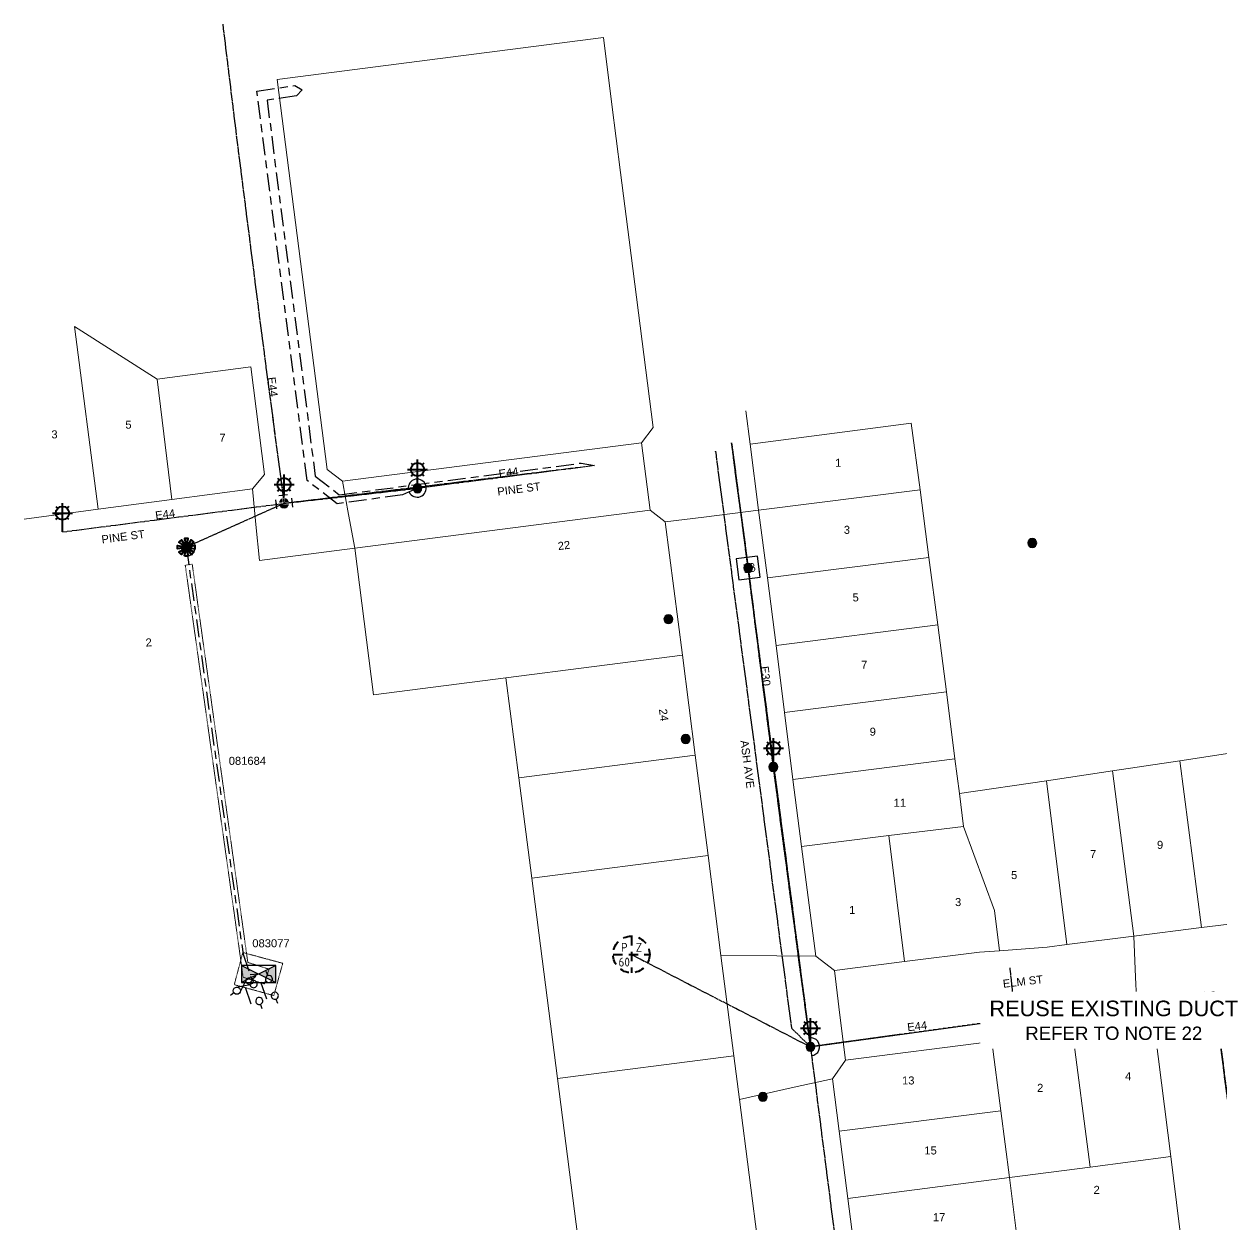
# Model space of a CAD drawing. Header units: metres. Extents: x 298156 to 298818, y 6171580 to 6172425.
# Drawn here: x 298155.5 to 298424.7, y 6172139.5 to 6172409.3 of the extents above; entities that cross this region are included whole.
import ezdxf
from ezdxf import colors
from ezdxf.entities.mleader import LeaderData, LeaderLine
from ezdxf.enums import TextEntityAlignment as Align
from ezdxf.math import Vec2, Vec3

# ---------------------------------------------------------------- set-up
doc = ezdxf.new("R2010")
doc.units = ezdxf.units.M
for name, pattern in [('Cable Exist OH', [1, 1, 0]), ('Cable Exist UG', [8.2, 4, -1.2, 1.8, -1.2]), ('Dash', [5, 3, -2]), ('HIDDEN', [0.375, 0.25, -0.125]), ('HIDDEN2', [0.1875, 0.125, -0.0625])]:
    doc.linetypes.add(name, pattern=pattern)
doc.layers.get('0').update_dxf_attribs({"color": 6})
for name, color, linetype, lineweight in [('Cadastre Buildings_SP_EXT', 9, 'Continuous', 5), ('Cadastre Land Parcels_SP_EXT', 9, 'Continuous', 5), ('Cadastre Other Property_SP_EXT', 9, 'HIDDEN', 5), ('Cadastre Roads_SP_EXT', 9, 'Continuous', 5)]:
    doc.layers.add(name, color=color, linetype=linetype, lineweight=lineweight)
for name, color, linetype in [('Equip_HV_EXT', 7, 'Continuous'), ('Equip_LV_EXT', 7, 'Continuous'), ('Equip_SL_EXT', 7, 'Continuous'), ('Equip_SP_HV_EXT', 7, 'Continuous'), ('Equip_SP_SL_EXT', 7, 'Continuous'), ('Mains_HV_EXT', 7, 'Continuous'), ('Mains_LV_EXT', 7, 'Continuous'), ('Mains_SL_EXT', 7, 'Continuous'), ('Notes_SP_MISC', 7, 'Continuous'), ('Sub_SP_EXT', 7, 'Continuous'), ('Sub_SP_TR_HV_LV_EXT', 7, 'Continuous'), ('SupportsOH_SP_TR_HV_LV_SL_EXT', 7, 'Continuous')]:
    doc.layers.add(name, color=color, linetype=linetype)
doc.layers.get('0').off()
doc.styles.add('iecARIAL', font='arial.ttf', dxfattribs={"height": 2})
doc.styles.add('IESYMBOL1', font='isocp.shx')
doc.styles.add('POLE_LABEL', font='arial.ttf')
doc.styles.add('SLCP_LABEL', font='arial.ttf', dxfattribs={"height": 3.5})
doc.styles.get("Standard").update_dxf_attribs({"font": 'arial.ttf'})
doc.styles.add('SWITCH_LABEL', font='arial.ttf', dxfattribs={"height": 2.5})

# ---------------------------------------------------------------- blocks, each defined once
blk = doc.blocks.new('SUB_POLE_EXT')
blk.add_wipeout([(0, 4.22), (0.42, 4.2), (0.83, 4.14), (1.21, 4.05), (1.62, 3.9), (1.99, 3.72), (2.35, 3.51), (2.68, 3.26), (2.99, 2.99), (3.28, 2.66), (3.52, 2.34), (3.76, 1.92), (3.9, 1.62), (4.04, 1.23), (4.18, 0.63), (4.22, 0), (4.18, -0.61), (4.06, -1.15), (3.9, -1.62), (3.58, -2.24), (3.22, -2.73), (2.97, -3.01), (2.68, -3.26), (2.36, -3.5), (2, -3.72), (1.64, -3.89), (1.25, -4.03), (0.82, -4.14), (0.42, -4.2), (0, -4.22), (-0.41, -4.2), (-0.8, -4.15), (-1.21, -4.05), (-1.62, -3.9), (-1.99, -3.73), (-2.35, -3.51), (-2.68, -3.26), (-2.96, -3.02), (-3.23, -2.72), (-3.51, -2.35), (-3.71, -2.01), (-3.91, -1.6), (-4.05, -1.21), (-4.16, -0.76), (-4.22, -0.14), (-4.21, 0.39), (-4.14, 0.83), (-4.03, 1.27), (-3.9, 1.63), (-3.71, 2.02), (-3.5, 2.37), (-3.28, 2.67), (-2.99, 2.99), (-2.68, 3.27), (-2.33, 3.52), (-1.98, 3.73), (-1.63, 3.9), (-1.2, 4.05), (-0.78, 4.15), (-0.4, 4.21)])
blk.add_line((2.16, 0.48), (2.16, 0.48, 0))
blk.add_lwpolyline([(-4.22, 0, 1), (4.22, 0, 1)], format="xyb", close=True)
blk.add_lwpolyline([(2.14, 0.52), (0, 4.22), (-3.66, -2.11), (3.66, -2.11)], close=True)
for tag, height, flags, p in [('ASSET_NUM', 3.5, 8, (2, 2)), ('STREET_CODE', 0.2, 9, (1.5, 0)), ('CONSTRUCTED_VOLTAGE', 0.2, 9, (1.5, -0.2)), ('OPERATING_VOLTAGE', 0.2, 9, (1.5, -0.6)), ('OPERATED_BY', 0.2, 9, (1.5, -0.8)), ('ORIENTATION', 0.2, 9, (1.5, -1.2)), ('OWNED_BY', 0.2, 9, (1.5, -1.4)), ('SECONDARY_VOLTAGE', 0.2, 9, (1.5, -1.6)), ('STATE', 0.2, 9, (1.5, -1.8)), ('SUBSTATION_TYPE', 0.2, 9, (1.5, -2)), ('STREETNAME', 0.2, 9, (1.5, -2.8)), ('NO_PHASES', 0.2, 9, (1.5, -0.4)), ('MAINTAINED_BY', 0.2, 9, (1.5, -1)), ('USAGE', 0.2, 9, (1.5, -2.2)), ('LEGEND', 0.2, 9, (1.5, -2.4)), ('LOCATION', 0.2, 9, (1.5, -2.6)), ('SUBURB', 0.2, 9, (1.5, -3)), ('Z', 0.2, 1, (1.5, -3.4)), ('NOTES', 0.2, 9, (1.5, -3.2))]:
    blk.add_attdef(tag, text='', height=height, dxfattribs=dict(flags=flags)).set_placement(p, align=Align.MIDDLE_LEFT)
blk = doc.blocks.new('SUB_PADMOUNT_EXT')
for points in [[(0, 0), (-3.84, 1.92), (-3.84, -1.92)], [(0, 0), (3.84, 1.92), (3.84, -1.92)]]:
    blk.add_hatch(color=256).paths.add_polyline_path(points)
for p, q in [((3.84, 1.92), (-3.84, -1.92)), ((-3.84, 1.92), (3.84, -1.92))]:
    blk.add_line(p, q)
blk.add_lwpolyline([(-3.84, -1.92), (3.84, -1.92), (3.84, 1.92), (-3.84, 1.92)], close=True)
for tag, height, flags, p in [('ASSET_NUM', 3.5, 8, (2, 2)), ('STREET_CODE', 0.2, 9, (1.5, 0)), ('CONSTRUCTED_VOLTAGE', 0.2, 9, (1.5, -0.2)), ('OPERATING_VOLTAGE', 0.2, 9, (1.5, -0.6)), ('ORIENTATION', 0.2, 9, (1.5, -0.8)), ('OWNED_BY', 0.2, 9, (1.5, -1)), ('OPERATED_BY', 0.2, 9, (1.5, -1.2)), ('SECONDARY_VOLTAGE', 0.2, 9, (1.5, -1.6)), ('STATE', 0.2, 9, (1.5, -1.8)), ('SUBSTATION_TYPE', 0.2, 9, (1.5, -2.2)), ('NO_PHASES', 0.2, 9, (1.5, -0.4)), ('MAINTAINED_BY', 0.2, 9, (1.5, -1.4)), ('PARENT', 0.2, 9, (1.5, -2)), ('USAGE', 0.2, 9, (1.5, -2.4)), ('LEGEND', 0.2, 9, (1.5, -2.6)), ('LOCATION', 0.2, 9, (1.5, -2.8)), ('STREETNAME', 0.2, 9, (1.5, -3)), ('SUBURB', 0.2, 9, (1.5, -3.2)), ('Z', 0.2, 1, (1.5, -3.6)), ('NOTES', 0.2, 9, (1.5, -3.4))]:
    blk.add_attdef(tag, text='', height=height, dxfattribs=dict(flags=flags)).set_placement(p, align=Align.MIDDLE_LEFT)
blk = doc.blocks.new('LV_OH_LINKS_DISTFUSE_EXT')
for p, q in [((0, 0), (0.96, 0)), ((3.84, 0), (4.8, 0))]:
    blk.add_line(p, q)
blk.add_lwpolyline([(3.84, -1.2), (3.84, 1.2), (0.96, -1.2), (0.96, 1.2)], close=True)
at = {"flags": 9}
for tag, p in [('ACTUAL_STATUS', (0, 0)), ('CONSTRUCTED_VOLTAGE', (0, -0.2)), ('OPERATING_VOLTAGE', (0, -0.6)), ('ORIENTATION', (0, -0.8)), ('OWNED_BY', (0, -1)), ('STATE', (0, -1.2)), ('SWITCH_TYPE', (0, -1.4)), ('NO_PHASES', (0, -0.4)), ('USAGE', (0, -1.6)), ('NOTES', (0, -1.8))]:
    blk.add_attdef(tag, text='', height=0.2, dxfattribs=at).set_placement(p, align=Align.MIDDLE_LEFT)
at = {"flags": 1}
blk.add_attdef('Z', (0, 0), '', height=0.2, dxfattribs=at)
blk = doc.blocks.new('SL_LANTERN_EXT')
at = {"lineweight": 40}
for p, q in [((-1.46, 5.68), (-1.06, 5.28)), ((0, 1.97), (0, 6.47)), ((1.46, 5.68), (1.06, 5.28)), ((-2.25, 4.22), (2.25, 4.22)), ((-1.46, 2.76), (-1.06, 3.16)), ((0, 0), (0, 2.72)), ((1.46, 2.76), (1.06, 3.16))]:
    blk.add_line(p, q, dxfattribs=at)
blk.add_circle((0, 4.22), 1.5, dxfattribs=at)
at = {"style": 'iecARIAL', "flags": 8}
blk.add_attdef('ASSET_NUM', (1.5, 1.5), '', height=2.5, dxfattribs=at)
for tag, p, height, flags in [('OPERATING_VOLTAGE', (0.98, -1.65), 0.2, 9), ('ORIENTATION', (0.98, -1.85), 0.2, 9), ('OWNED_BY', (0.98, -2.05), 0.2, 9), ('STATE', (0.98, -2.25), 0.2, 9), ('CONSTRUCTED_VOLTAGE', (0.98, -0.65), 0.2, 9), ('CONTROL_TYPE', (0.98, -0.85), 0.2, 9), ('LANTERN_PURPOSE', (0.98, -1.05), 0.2, 9), ('LANTERN_TYPE', (0.98, -1.25), 0.2, 9), ('NO_PHASES', (0.98, -1.45), 0.2, 9), ('USAGE', (0.98, -2.45), 0.2, 9), ('CEXIST', (0.98, -2.65), 0.2, 9), ('CNEW', (0.98, -2.85), 0.2, 9), ('LNUMBER', (2.18, -3.25), 2.5, 8), ('CNUMBER', (0.98, -3.05), 0.2, 9), ('CREMOVE', (0.98, -3.25), 0.2, 9), ('CREPLACE', (0.98, -3.45), 0.2, 9), ('LKINGHEIGHT', (0.98, -3.65), 0.2, 9), ('LBRACKET', (0.98, -3.85), 0.2, 9), ('LBRACKETVOCAB', (0.98, -4.05), 0.2, 9), ('LCATEGORY', (0.98, -4.25), 0.2, 9), ('LCHARGE1', (0.98, -4.45), 0.2, 9), ('LCHARGE1PERCENT', (0.98, -4.65), 0.2, 9), ('LCHARGE2', (0.98, -4.85), 0.2, 9), ('LCHARGE2PERCENT', (0.98, -5.05), 0.2, 9), ('LCHARGE3', (0.98, -5.25), 0.2, 9), ('LCHARGE3PERCENT', (0.98, -5.45), 0.2, 9), ('LEXIST', (0.98, -5.65), 0.2, 9), ('LLAMP', (0.98, -5.85), 0.2, 9), ('LLAMPVOCAB', (0.98, -6.05), 0.2, 9), ('LMAST', (0.98, -6.25), 0.2, 9), ('LMASTVOCAB', (0.98, -6.45), 0.2, 9), ('LNEW', (0.98, -6.65), 0.2, 9), ('LANTNUMBER', (0.98, -6.85), 0.2, 9), ('LOUTREACH', (0.98, -7.25), 0.2, 9), ('LOUTREACHVOCAB', (0.98, -7.45), 0.2, 9), ('LRATECODE', (0.98, -7.65), 0.2, 9), ('LREMOVE', (0.98, -7.85), 0.2, 9), ('LREPLACE', (0.98, -8.05), 0.2, 9), ('LTYPE', (0.98, -8.25), 0.2, 9), ('STREETNAME', (0.98, -9.25), 0.2, 9), ('SUBURB', (0.98, -9.45), 0.2, 1), ('LTYPEVOCAB', (0.98, -8.45), 0.2, 9), ('LEGEND', (0.98, -8.65), 0.2, 9), ('LOCATION', (0.98, -8.85), 0.2, 9), ('NOTES', (0.98, -9.05), 0.2, 9)]:
    blk.add_attdef(tag, p, '', height=height, dxfattribs=dict(flags=flags))
blk = doc.blocks.new('SL_NIGHTWATCH_EXT')
at = {"lineweight": 40}
h = blk.add_hatch(color=256, dxfattribs=at)
h.paths.add_polyline_path([(0.39, 1.96, 0.098491), (-0.39, 1.96), (-0.2, 0.98, -0.098491), (0.19, 0.98)])
h.paths.add_polyline_path([(0.55, 0.83, -0.098491), (0.83, 0.56), (1.66, 1.11, 0.098491), (1.11, 1.66)])
h.paths.add_polyline_path([(0.98, 0.2, -0.098491), (0.98, -0.19), (1.96, -0.39, 0.098491), (1.96, 0.39)])
h.paths.add_polyline_path([(0.83, -0.55, -0.098491), (0.56, -0.83), (1.11, -1.66, 0.098491), (1.66, -1.11)])
h.paths.add_polyline_path([(-0.19, -0.98), (-0.39, -1.96, 0.098491), (0.39, -1.96), (0.2, -0.98, -0.098491)])
h.paths.add_polyline_path([(-0.83, -0.56), (-1.66, -1.11, 0.098491), (-1.11, -1.66), (-0.55, -0.83, -0.098491)])
h.paths.add_polyline_path([(-0.98, 0.19), (-1.96, 0.39, 0.098491), (-1.96, -0.39), (-0.98, -0.2, -0.098491)])
h.paths.add_polyline_path([(-1.11, 1.66, 0.098491), (-1.66, 1.11), (-0.83, 0.55, -0.098491), (-0.56, 0.83)])
for p, q in [((-1.16, 1.63), (-1.16, 1.63, 0)), ((-1.1, 1.64), (-1.1, 1.64, 0)), ((1.08, 1.63), (1.08, 1.63, 0)), ((-0.86, -0.57), (-0.86, -0.57, 0)), ((0.82, -0.57), (0.82, -0.57, 0)), ((1.13, -1.65), (1.13, -1.65, 0)), ((1.96, -0.37), (1.96, -0.37, 0))]:
    blk.add_line(p, q, dxfattribs=at)
for points in [[(-0.98, 0.19, 0.098491), (-0.98, -0.2), (-1.96, -0.39, -0.098491), (-1.96, 0.39)], [(-0.56, 0.83, 0.098491), (-0.83, 0.55), (-1.66, 1.11, -0.098491), (-1.11, 1.66)], [(-0.2, 0.98, -0.098491), (0.19, 0.98), (0.39, 1.96, 0.098491), (-0.39, 1.96)], [(0.83, 0.56), (1.66, 1.11, 0.098491), (1.11, 1.66), (0.55, 0.83, -0.098491)], [(0.98, -0.19), (1.96, -0.39, 0.098491), (1.96, 0.39), (0.98, 0.2, -0.098491)], [(-0.83, -0.56, 0.098491), (-0.55, -0.83), (-1.11, -1.66, -0.098491), (-1.66, -1.11)], [(0.2, -0.98), (0.39, -1.96, -0.098491), (-0.39, -1.96), (-0.19, -0.98, 0.098491)], [(0.56, -0.83), (1.11, -1.66, 0.098491), (1.66, -1.11), (0.83, -0.55, -0.098491)]]:
    blk.add_lwpolyline(points, format="xyb", close=True, dxfattribs=at)
blk.add_circle((0, 0), 1, dxfattribs=at)
blk = doc.blocks.new('POLE_EXT')
blk.add_hatch(color=256).paths.add_polyline_path([(-1, 0, 1), (1, 0, 1)])
blk.add_lwpolyline([(-1, 0, 1), (1, 0, 1)], format="xyb", close=True)
for tag, height, flags, p in [('pNumber', 2.5, 8, (-17.84, 2.07)), ('OWNED_BY', 0.2, 9, (1.35, -0.4)), ('SPECIAL_USE', 0.2, 9, (1.35, -0.8)), ('STATE', 0.2, 9, (1.35, -1)), ('cLV', 0.2, 9, (1.35, -1.4)), ('hDepth', 0.2, 9, (1.35, -1.6)), ('hDia', 0.2, 9, (1.35, -1.8)), ('cHV', 0.2, 9, (1.35, -2)), ('PARENT', 0.2, 9, (1.35, -0.6)), ('USAGE', 0.2, 9, (1.35, -1.2)), ('LBRACKET', 0.2, 9, (1.35, -2.2)), ('LExisting', 0.2, 9, (1.35, -2.4)), ('LANTNUMBER', 0.2, 9, (1.35, -2.6)), ('LOther', 0.2, 9, (1.35, -2.8)), ('cLinedev', 0.2, 9, (1.35, -3.4)), ('pExisting', 0.2, 9, (1.35, -3.8)), ('pFooting', 0.2, 9, (1.35, -4.4)), ('pNew', 0.2, 9, (1.35, -4.6)), ('pRelocate', 0.2, 9, (1.35, -5)), ('pRemove', 0.2, 9, (1.35, -5.2)), ('pReplace', 0.2, 9, (1.35, -5.4)), ('LRemove', 0.2, 9, (1.35, -3)), ('LEGEND', 0.2, 9, (1.35, -3.2)), ('LOCATION', 0.2, 9, (1.35, -3.6)), ('PFNUMBER', 0.2, 9, (1.35, -4)), ('NEWPFNUMBER', 0.2, 9, (1.35, -4.2)), ('pStay', 0.2, 9, (1.35, -5.6)), ('pType', 0.2, 9, (1.35, -5.8)), ('cspan', 0.2, 9, (1.35, -6)), ('STREETNAME', 0.2, 9, (1.35, -6.2)), ('SUBURB', 0.2, 9, (1.35, -6.4)), ('OPERATED_BY', 0.2, 9, (1.36, -7.01)), ('NOTES', 0.2, 9, (1.35, -6.6)), ('MAINTAINED_BY', 0.2, 9, (1.36, -6.81))]:
    blk.add_attdef(tag, text='', height=height, dxfattribs=dict(flags=flags)).set_placement(p, align=Align.MIDDLE_LEFT)
at = {"style": 'POLE_LABEL'}
for tag, height, flags, p in [('ASSET_NUM', 2.5, 8, (2, 2)), ('STRUCTURE_PLANT_NUMBER', 0.2, 9, (1.35, 0.03)), ('STREET_CODE', 0.2, 9, (1.35, -0.2))]:
    blk.add_attdef(tag, text='', height=height, dxfattribs=dict(at, flags=flags)).set_placement(p, align=Align.MIDDLE_LEFT)
at = {"flags": 1}
blk.add_attdef('Z', (1.35, -7.33), '', height=0.2, dxfattribs=at)
blk = doc.blocks.new('LV_UG_DFUSE_CLOSED_EXT')
for points in [[(1, 0), (0, 0)], [(5.04, 0.73), (2.16, -0.72)], [(5.05, -0.71), (2.16, 0.72)], [(6.2, 0.01), (7.2, 0.01)]]:
    blk.add_lwpolyline(points)
for centre in [(1.8, 0), (5.4, 0.01)]:
    blk.add_circle(centre, 0.8)
at = {"flags": 9}
for tag, p in [('ACTUAL_STATUS', (0, 0)), ('CONSTRUCTED_VOLTAGE', (0, -0.2)), ('OPERATING_VOLTAGE', (0, -0.6)), ('ORIENTATION', (0, -0.8)), ('STATE', (0, -1)), ('SWITCH_TYPE', (0, -1.2)), ('NO_PHASES', (0, -0.4)), ('USAGE', (0, -1.4)), ('NOTES', (0, -1.6))]:
    blk.add_attdef(tag, text='', height=0.2, dxfattribs=at).set_placement(p, align=Align.MIDDLE_LEFT)
at = {"flags": 1}
blk.add_attdef('Z', (0, 0), '', height=0.2, dxfattribs=at)
blk = doc.blocks.new('SWG_HOLEC_SU_EXT')
blk.add_line((1.8, -2), (5.8, -2))
for points in [[(1, 0), (0, 0)], [(6.6, 0), (7.6, 0)]]:
    blk.add_lwpolyline(points)
for points in [[(1.8, -0.8, 1), (1.8, 0.8, 1)], [(5.8, -0.8, 1), (5.8, 0.8, 1)]]:
    blk.add_lwpolyline(points, format="xyb", close=True)
at = {"style": 'SWITCH_LABEL', "flags": 8}
blk.add_attdef('ASSET_NUM', text='', height=2.5, rotation=179.9544, dxfattribs=at).set_placement((-2.4, 0), align=Align.MIDDLE_LEFT)
at = {"flags": 1}
blk.add_attdef('Z', (0, 0), '', height=0.2, dxfattribs=at)
at = {"flags": 9}
for tag, p in [('ACTUAL_STATUS', (0, -0.4)), ('CONSTRUCTED_VOLTAGE', (0, -0.6)), ('OPERATING_VOLTAGE', (0, -1)), ('ORIENTATION', (0, -1.2)), ('OWNED_BY', (0, -1.4)), ('STATE', (0, -1.8)), ('SWITCH_TYPE', (0, -2)), ('STREETNAME', (0, -2.6)), ('SUBURB', (0, -2.8)), ('NO_PHASES', (0, -0.8)), ('PARENT', (0, -1.6)), ('USAGE', (0, -2.2)), ('LOCATION', (0, -2.4)), ('NOTES', (0, -3))]:
    blk.add_attdef(tag, text='', height=0.2, dxfattribs=at).set_placement(p, align=Align.MIDDLE_LEFT)
at = {"style": 'SWITCH_LABEL', "flags": 9}
blk.add_attdef('STREET_CODE', text='', height=0.2, dxfattribs=at).set_placement((0, -0.2), align=Align.MIDDLE_LEFT)
blk = doc.blocks.new('HV_LOAD_BREAK_EXT')
blk.add_lwpolyline([(-2.4, -2.4), (2.4, -2.4), (2.4, 2.4), (-2.4, 2.4)], close=True)
at = {"insert": (-1.1, 0.99), "char_height": 2, "width": 2.9628, "attachment_point": 1}
blk.add_mtext('{\\Fisocp|c0;LB}', dxfattribs=at)
for tag, height, flags, p in [('ASSET_NUM', 2.5, 8, (2, 2)), ('STREET_CODE', 0.2, 9, (1.5, 0)), ('ACTUAL_STATUS', 0.2, 9, (1.5, -0.2)), ('CONSTRUCTED_VOLTAGE', 0.2, 9, (1.5, -0.4)), ('OPERATING_VOLTAGE', 0.2, 9, (1.5, -0.8)), ('ORIENTATION', 0.2, 9, (1.5, -1)), ('OWNED_BY', 0.2, 9, (1.5, -1.2)), ('OPERATED_BY', 0.2, 9, (1.5, -1.4)), ('STATE', 0.2, 9, (1.5, -1.8)), ('SWITCH_TYPE', 0.2, 9, (1.5, -2)), ('STREETNAME', 0.2, 9, (1.5, -2.8)), ('NO_PHASES', 0.2, 9, (1.5, -0.6)), ('MAINTAINED_BY', 0.2, 9, (1.5, -1.6)), ('USAGE', 0.2, 9, (1.5, -2.2)), ('LEGEND', 0.2, 9, (1.5, -2.4)), ('LOCATION', 0.2, 9, (1.5, -2.6)), ('SUBURB', 0.2, 9, (1.5, -3)), ('Z', 0.2, 1, (1.5, -3.6)), ('NOTES', 0.2, 9, (1.5, -3.2)), ('LABEL_ALIGNMENT', 0.2, 9, (1.5, -3.4))]:
    blk.add_attdef(tag, text='', height=height, dxfattribs=dict(flags=flags)).set_placement(p, align=Align.MIDDLE_LEFT)
blk = doc.blocks.new('End Shackle_EXT')
blk.add_wipeout([(0, 0.25), (1.81, 0.25), (1.82, -0.25), (0, -0.25)])
blk.add_line((1.81, -1), (1.81, 1))
at = {"flags": 1}
blk.add_attdef('Z', (0, 0), '', height=0.2, dxfattribs=at)
at = {"flags": 9}
for tag, p in [('CONNECTOR_TYPE', (0, 0)), ('CONSTRUCTED_VOLTAGE', (0, -0.2)), ('OPERATING_VOLTAGE', (0, -0.6)), ('ORIENTATION', (0, -0.8)), ('OWNED_BY', (0, -1)), ('STATE', (0, -1.2)), ('NO_PHASES', (0, -0.4)), ('USAGE', (0, -1.4)), ('NOTES', (0, -1.6))]:
    blk.add_attdef(tag, text='', height=0.2, dxfattribs=at).set_placement(p, align=Align.MIDDLE_LEFT)
blk = doc.blocks.new('SLCP_ZELL_EXT')
blk.add_wipeout([(-0.24, 7.5), (-0.71, 7.47), (-1.17, 7.41), (-1.64, 7.32), (-2.09, 7.21), (-2.54, 7.06), (-2.98, 6.89), (-3.41, 6.69), (-3.82, 6.46), (-4.22, 6.21), (-4.6, 5.93), (-4.96, 5.63), (-5.31, 5.31), (-5.63, 4.96), (-5.93, 4.6), (-6.21, 4.22), (-6.46, 3.82), (-6.69, 3.41), (-6.89, 2.98), (-7.06, 2.54), (-7.21, 2.09), (-7.32, 1.64), (-7.41, 1.17), (-7.47, 0.71), (-7.5, 0.24), (-7.5, -0.24), (-7.47, -0.71), (-7.41, -1.17), (-7.32, -1.64), (-7.21, -2.09), (-7.06, -2.54), (-6.89, -2.98), (-6.69, -3.41), (-6.46, -3.82), (-6.21, -4.22), (-5.93, -4.6), (-5.63, -4.96), (-5.31, -5.31), (-4.96, -5.63), (-4.6, -5.93), (-4.22, -6.21), (-3.82, -6.46), (-3.41, -6.69), (-2.98, -6.89), (-2.54, -7.06), (-2.09, -7.21), (-1.64, -7.32), (-1.17, -7.41), (-0.71, -7.47), (-0.24, -7.5), (0.24, -7.5), (0.71, -7.47), (1.17, -7.41), (1.64, -7.32), (2.09, -7.21), (2.54, -7.06), (2.98, -6.89), (3.41, -6.69), (3.82, -6.46), (4.22, -6.21), (4.6, -5.93), (4.96, -5.63), (5.31, -5.31), (5.63, -4.96), (5.93, -4.6), (6.21, -4.22), (6.46, -3.82), (6.69, -3.41), (6.89, -2.98), (7.06, -2.54), (7.21, -2.09), (7.32, -1.64), (7.41, -1.17), (7.47, -0.71), (7.5, -0.24), (7.5, 0.24), (7.47, 0.71), (7.41, 1.17), (7.32, 1.64), (7.21, 2.09), (7.06, 2.54), (6.89, 2.98), (6.69, 3.41), (6.46, 3.82), (6.21, 4.22), (5.93, 4.6), (5.63, 4.96), (5.31, 5.31), (4.96, 5.63), (4.6, 5.93), (4.22, 6.21), (3.82, 6.46), (3.41, 6.69), (2.98, 6.89), (2.54, 7.06), (2.09, 7.21), (1.64, 7.32), (1.17, 7.41), (0.71, 7.47), (0.24, 7.5)])
at = {"linetype": 'Dash', "lineweight": 40, "ltscale": 0.7}
for p, q in [((0, 4.11), (0, -4.11)), ((-4.11, 0), (4.11, 0))]:
    blk.add_line(p, q, dxfattribs=at)
blk.add_circle((0, 0), 4.11, dxfattribs=at)
at = {"lineweight": 40, "style": 'IESYMBOL1'}
for s, p in [('P', (-1.6, 0)), ('Z', (1.7, 0)), ('60', (-1.61, -3.31))]:
    blk.add_text(s, height=2, dxfattribs=at).set_placement(p, align=Align.BOTTOM_CENTER)
at = {"style": 'SLCP_LABEL'}
for tag, height, flags, p in [('ASSET_NUM', 2.5, 8, (2, 2)), ('STREET_CODE', 0.2, 9, (0, -0.2))]:
    blk.add_attdef(tag, text='', height=height, dxfattribs=dict(at, flags=flags)).set_placement(p, align=Align.MIDDLE_LEFT)
at = {"flags": 1}
blk.add_attdef('Z', (0, 0), '', height=0.2, dxfattribs=at)
at = {"flags": 9}
for tag, p in [('CONSTRUCTED_VOLTAGE', (0, -0.4)), ('CONTROL_TYPE', (0, -0.6)), ('OPERATING_VOLTAGE', (0, -1)), ('ORIENTATION', (0, -1.2)), ('OWNED_BY', (0, -1.4)), ('STATE', (0, -2)), ('NO_PHASES', (0, -0.8)), ('USAGE', (0, -1.6)), ('LOCATION', (0, -1.8)), ('NOTES', (0, -2.2))]:
    blk.add_attdef(tag, text='', height=0.2, dxfattribs=at).set_placement(p, align=Align.MIDDLE_LEFT)

msp = doc.modelspace()

# ---------------------------------------------------------------- linework, layer by layer
at = {"layer": 'Cadastre Buildings_SP_EXT', "linetype": 'Continuous'}
for p, q in [((298306.48, 6172244.91), (298266.82, 6172239.81)), ((298309.37, 6172222.39), (298306.48, 6172244.91)), ((298266.82, 6172239.81), (298269.72, 6172217.29)), ((298269.72, 6172217.29), (298309.37, 6172222.39)), ((298309.37, 6172222.39), (298269.72, 6172217.29)), ((298309.37, 6172222.39), (298309.37, 6172222.39)), ((298312.26, 6172199.88), (298309.37, 6172222.39)), ((298269.72, 6172217.29), (298275.5, 6172172.26)), ((298315.15, 6172177.36), (298312.26, 6172199.88)), ((298312.26, 6172199.88), (298312.26, 6172199.88)), ((298275.5, 6172172.26), (298315.15, 6172177.36)), ((298315.15, 6172177.36), (298275.5, 6172172.26)), ((298316.41, 6172167.54), (298315.15, 6172177.36)), ((298275.5, 6172172.26), (298281.29, 6172127.23)), ((298320.93, 6172132.33), (298316.41, 6172167.54)), ((298316.41, 6172167.54), (298316.41, 6172167.54))]:
    msp.add_line(p, q, dxfattribs=at)
at = {"layer": 'Cadastre Land Parcels_SP_EXT', "linetype": 'Continuous'}
for p, q in [((298285.84, 6172406.32), (298249.13, 6172401.6)), ((298287.76, 6172391.21), (298285.84, 6172406.32)), ((298249.13, 6172401.6), (298212.44, 6172396.89)), ((298212.44, 6172396.89), (298223.71, 6172309.18)), ((298289.71, 6172375.98), (298287.76, 6172391.21)), ((298291.64, 6172360.82), (298289.71, 6172375.98)), ((298297.03, 6172318.59), (298291.64, 6172360.82)), ((298172.19, 6172300.23), (298166.91, 6172341.31)), ((298166.91, 6172341.31), (298166.91, 6172341.31)), ((298185.45, 6172329.45), (298166.91, 6172341.31)), ((298166.91, 6172341.31), (298172.19, 6172300.23)), ((298206.56, 6172332.23), (298185.45, 6172329.45)), ((298209.65, 6172308.08), (298206.56, 6172332.23)), ((298185.45, 6172329.45), (298188.76, 6172302.45)), ((298188.76, 6172302.45), (298185.45, 6172329.45)), ((298317.88, 6172322.38), (298318.84, 6172314.9)), ((298294.4, 6172315.18), (298297.03, 6172318.59)), ((298355.07, 6172319.62), (298318.84, 6172314.9)), ((298318.84, 6172314.9), (298355.07, 6172319.62)), ((298357.07, 6172304.57), (298355.07, 6172319.62)), ((298355.07, 6172319.62), (298357.07, 6172304.57)), ((298227.13, 6172306.54), (298294.4, 6172315.18)), ((298294.4, 6172315.18), (298294.4, 6172315.18)), ((298318.84, 6172314.9), (298320.73, 6172300.04)), ((298206.91, 6172304.83), (298209.65, 6172308.08)), ((298223.71, 6172309.18), (298227.13, 6172306.54)), ((298188.76, 6172302.45), (298206.91, 6172304.83)), ((298172.19, 6172300.23), (298188.76, 6172302.45)), ((298188.76, 6172302.45), (298188.76, 6172302.45)), ((298357.07, 6172304.57), (298320.73, 6172300.04)), ((298320.73, 6172300.04), (298357.07, 6172304.57)), ((298359.05, 6172289.38), (298357.07, 6172304.57)), ((298357.07, 6172304.57), (298357.07, 6172304.57)), ((298357.07, 6172304.57), (298359.05, 6172289.38)), ((298155.54, 6172298.03), (298172.19, 6172300.23)), ((298172.19, 6172300.23), (298172.19, 6172300.23)), ((298296.34, 6172300.02), (298229.93, 6172291.49)), ((298299.75, 6172297.38), (298296.34, 6172300.02)), ((298320.73, 6172300.04), (298322.71, 6172284.85)), ((298320.73, 6172300.04), (298320.73, 6172300.04)), ((298155.54, 6172298.03), (298155.54, 6172298.03)), ((298303.59, 6172267.42), (298299.75, 6172297.38)), ((298299.75, 6172297.38), (298299.75, 6172297.38)), ((298229.93, 6172291.49), (298208.5, 6172288.74)), ((298229.93, 6172291.49), (298234.17, 6172258.51)), ((298234.17, 6172258.51), (298229.93, 6172291.49)), ((298229.93, 6172291.49), (298229.93, 6172291.49)), ((298322.71, 6172284.85), (298359.05, 6172289.38)), ((298359.05, 6172289.38), (298322.71, 6172284.85)), ((298361.05, 6172274.22), (298359.05, 6172289.38)), ((298359.05, 6172289.38), (298361.05, 6172274.22)), ((298322.71, 6172284.85), (298324.65, 6172269.6)), ((298361.05, 6172274.22), (298324.65, 6172269.6)), ((298324.65, 6172269.6), (298361.05, 6172274.22)), ((298362.98, 6172259.17), (298361.05, 6172274.22)), ((298361.05, 6172274.22), (298361.05, 6172274.22)), ((298361.05, 6172274.22), (298362.98, 6172259.17)), ((298263.93, 6172262.32), (298303.59, 6172267.42)), ((298263.93, 6172262.32), (298303.59, 6172267.42)), ((298303.59, 6172267.42), (298306.48, 6172244.91)), ((298324.65, 6172269.6), (298326.54, 6172254.54)), ((298234.17, 6172258.51), (298263.93, 6172262.32)), ((298263.93, 6172262.32), (298234.17, 6172258.51)), ((298266.82, 6172239.81), (298263.93, 6172262.32)), ((298266.82, 6172239.81), (298263.93, 6172262.32)), ((298362.98, 6172259.17), (298326.54, 6172254.54)), ((298326.54, 6172254.54), (298362.98, 6172259.17)), ((298364.88, 6172244.09), (298362.98, 6172259.17)), ((298362.98, 6172259.17), (298362.98, 6172259.17)), ((298362.98, 6172259.17), (298364.88, 6172244.09)), ((298326.54, 6172254.54), (298328.45, 6172239.47)), ((298430.57, 6172245.99), (298415.47, 6172243.68)), ((298415.47, 6172243.68), (298430.57, 6172245.99)), ((298306.48, 6172244.91), (298266.82, 6172239.81)), ((298364.88, 6172244.09), (298328.45, 6172239.47)), ((298328.45, 6172239.47), (298364.88, 6172244.09)), ((298365.92, 6172236.31), (298364.88, 6172244.09)), ((298364.88, 6172244.09), (298364.88, 6172244.09)), ((298364.88, 6172244.09), (298365.92, 6172236.31)), ((298415.47, 6172243.68), (298400.34, 6172241.41)), ((298400.34, 6172241.41), (298415.47, 6172243.68)), ((298415.47, 6172243.68), (298420.31, 6172206.17)), ((298420.31, 6172206.17), (298415.47, 6172243.68)), ((298400.34, 6172241.41), (298385.47, 6172239.19)), ((298385.47, 6172239.19), (298400.34, 6172241.41)), ((298400.34, 6172241.41), (298405.14, 6172204.26)), ((298405.14, 6172204.26), (298400.34, 6172241.41)), ((298266.82, 6172239.81), (298266.82, 6172239.81)), ((298269.72, 6172217.29), (298266.82, 6172239.81)), ((298328.45, 6172239.47), (298330.42, 6172224.39)), ((298385.47, 6172239.19), (298365.92, 6172236.31)), ((298365.92, 6172236.31), (298385.47, 6172239.19)), ((298390.09, 6172202.36), (298385.47, 6172239.19)), ((298385.47, 6172239.19), (298385.47, 6172239.19)), ((298385.47, 6172239.19), (298390.09, 6172202.36)), ((298366.85, 6172228.92), (298365.92, 6172236.31)), ((298365.92, 6172236.31), (298366.85, 6172228.92)), ((298330.42, 6172224.39), (298350.06, 6172226.88)), ((298350.06, 6172226.88), (298330.42, 6172224.39)), ((298366.85, 6172228.92), (298350.06, 6172226.88)), ((298350.06, 6172226.88), (298366.85, 6172228.92)), ((298350.06, 6172226.88), (298353.54, 6172198.54)), ((298350.06, 6172226.88), (298350.06, 6172226.88)), ((298353.54, 6172198.54), (298350.06, 6172226.88)), ((298350.06, 6172226.88), (298350.06, 6172226.88)), ((298373.75, 6172210.05), (298366.85, 6172228.92)), ((298366.85, 6172228.92), (298373.75, 6172210.05)), ((298330.42, 6172224.39), (298333.62, 6172199.75)), ((298275.5, 6172172.26), (298269.72, 6172217.29)), ((298374.88, 6172200.97), (298373.75, 6172210.05)), ((298373.75, 6172210.05), (298374.88, 6172200.97)), ((298405.14, 6172204.26), (298420.31, 6172206.17)), ((298420.31, 6172206.17), (298428.47, 6172207.2)), ((298420.31, 6172206.17), (298420.31, 6172206.17)), ((298385.6, 6172201.78), (298390.09, 6172202.36)), ((298390.09, 6172202.36), (298405.14, 6172204.26)), ((298390.09, 6172202.36), (298390.09, 6172202.36)), ((298333.62, 6172199.75), (298337.78, 6172196.53)), ((298353.54, 6172198.54), (298370.41, 6172200.68)), ((298370.41, 6172200.68), (298374.88, 6172200.97)), ((298374.88, 6172200.97), (298385.6, 6172201.78)), ((298337.78, 6172196.53), (298353.54, 6172198.54)), ((298353.54, 6172198.54), (298353.54, 6172198.54)), ((298391.16, 6172183.95), (298388.15, 6172183.58)), ((298405.92, 6172185.74), (298391.16, 6172183.95)), ((298391.16, 6172183.95), (298395.3, 6172152.33)), ((298395.3, 6172152.33), (298391.16, 6172183.95)), ((298409.88, 6172182.52), (298405.92, 6172185.74)), ((298413.44, 6172154.68), (298409.88, 6172182.52)), ((298409.88, 6172182.52), (298409.88, 6172182.52)), ((298340.28, 6172176.33), (298337.36, 6172172.17)), ((298281.29, 6172127.23), (298275.5, 6172172.26)), ((298337.36, 6172172.17), (298338.88, 6172160.42)), ((298375.2, 6172165), (298338.88, 6172160.42)), ((298338.88, 6172160.42), (298375.2, 6172165)), ((298377.13, 6172149.97), (298375.2, 6172165)), ((298375.2, 6172165), (298377.13, 6172149.97)), ((298375.2, 6172165), (298375.2, 6172165)), ((298338.88, 6172160.42), (298340.81, 6172145.24)), ((298395.3, 6172152.33), (298413.44, 6172154.68)), ((298413.44, 6172154.68), (298395.3, 6172152.33)), ((298415.35, 6172139.52), (298413.44, 6172154.68)), ((298377.13, 6172149.97), (298395.3, 6172152.33)), ((298395.3, 6172152.33), (298377.13, 6172149.97)), ((298340.81, 6172145.24), (298377.13, 6172149.97)), ((298377.13, 6172149.97), (298340.81, 6172145.24)), ((298377.13, 6172149.97), (298377.13, 6172149.97)), ((298377.13, 6172149.97), (298377.13, 6172149.97)), ((298379.06, 6172134.99), (298377.13, 6172149.97)), ((298377.13, 6172149.97), (298379.06, 6172134.99)), ((298340.81, 6172145.24), (298342.7, 6172130.45))]:
    msp.add_line(p, q, dxfattribs=at)
at = {"layer": 'Cadastre Other Property_SP_EXT', "linetype": 'HIDDEN2'}
for p, q in [((298193.37, 6172287.87), (298191.8, 6172287.67)), ((298191.8, 6172287.67), (298204.83, 6172194.99)), ((298191.8, 6172287.67), (298191.8, 6172287.67)), ((298205.87, 6172198.33), (298193.37, 6172287.87)), ((298204.75, 6172200.57), (298202.82, 6172193.34)), ((298213.72, 6172198.14), (298204.75, 6172200.57)), ((298204.75, 6172200.57), (298204.75, 6172200.57)), ((298210.64, 6172196.83), (298205.87, 6172198.33)), ((298209.6, 6172193.49), (298210.64, 6172196.83)), ((298211.72, 6172190.89), (298213.72, 6172198.14)), ((298204.83, 6172194.99), (298209.6, 6172193.49)), ((298202.82, 6172193.34), (298211.72, 6172190.89))]:
    msp.add_line(p, q, dxfattribs=at)
at = {"layer": 'Cadastre Roads_SP_EXT', "linetype": 'Continuous'}
for p, q in [((298294.4, 6172315.18), (298227.13, 6172306.54)), ((298295.37, 6172307.63), (298294.4, 6172315.18)), ((298296.34, 6172300.02), (298295.37, 6172307.63)), ((298206.91, 6172304.82), (298188.76, 6172302.45)), ((298207.7, 6172296.83), (298206.91, 6172304.82)), ((298227.13, 6172306.54), (298228.52, 6172299.08)), ((298188.76, 6172302.45), (298172.19, 6172300.23)), ((298172.19, 6172300.23), (298155.54, 6172298.02)), ((298229.93, 6172291.49), (298296.34, 6172300.02)), ((298296.34, 6172300.02), (298296.34, 6172300.02)), ((298320.73, 6172300.04), (298308.39, 6172298.47)), ((298322.71, 6172284.85), (298320.73, 6172300.04)), ((298208.5, 6172288.74), (298207.7, 6172296.83)), ((298228.52, 6172299.08), (298229.93, 6172291.49)), ((298308.39, 6172298.47), (298299.75, 6172297.38)), ((298299.75, 6172297.38), (298303.59, 6172267.42)), ((298208.5, 6172288.74), (298208.5, 6172288.74)), ((298324.65, 6172269.6), (298322.71, 6172284.85)), ((298322.71, 6172284.85), (298322.71, 6172284.85)), ((298303.59, 6172267.42), (298306.48, 6172244.91)), ((298326.54, 6172254.54), (298324.65, 6172269.6)), ((298328.45, 6172239.47), (298326.54, 6172254.54)), ((298306.48, 6172244.91), (298309.37, 6172222.39)), ((298330.42, 6172224.39), (298328.45, 6172239.47)), ((298333.62, 6172199.75), (298330.42, 6172224.39)), ((298309.37, 6172222.39), (298312.26, 6172199.88)), ((298390.09, 6172202.36), (298385.6, 6172201.78)), ((298405.14, 6172204.26), (298390.09, 6172202.36)), ((298405.53, 6172195), (298405.14, 6172204.26)), ((298312.26, 6172199.88), (298324.8, 6172199.8)), ((298324.8, 6172199.8), (298333.62, 6172199.75)), ((298370.41, 6172200.68), (298353.54, 6172198.54)), ((298374.88, 6172200.97), (298370.41, 6172200.68)), ((298385.6, 6172201.78), (298374.88, 6172200.97)), ((298353.54, 6172198.54), (298337.78, 6172196.53)), ((298337.78, 6172196.53), (298339.03, 6172186.46)), ((298405.92, 6172185.74), (298405.53, 6172195)), ((298339.03, 6172186.46), (298340.28, 6172176.33)), ((298388.15, 6172183.58), (298391.16, 6172183.95)), ((298391.16, 6172183.95), (298405.92, 6172185.74)), ((298405.92, 6172185.74), (298405.92, 6172185.74)), ((298420.52, 6172183.99), (298409.88, 6172182.52)), ((298427.98, 6172185.03), (298420.52, 6172183.99)), ((298409.88, 6172182.52), (298413.44, 6172154.68)), ((298328.71, 6172170.26), (298316.41, 6172167.54)), ((298337.36, 6172172.17), (298328.71, 6172170.26)), ((298338.88, 6172160.42), (298337.36, 6172172.17)), ((298316.41, 6172167.54), (298320.93, 6172132.33)), ((298340.8, 6172145.24), (298338.88, 6172160.42)), ((298338.88, 6172160.42), (298338.88, 6172160.42)), ((298413.44, 6172154.68), (298415.35, 6172139.52)), ((298342.71, 6172130.45), (298340.8, 6172145.24)), ((298415.35, 6172139.52), (298417.25, 6172124.52))]:
    msp.add_line(p, q, dxfattribs=at)
at = {"layer": 'Mains_HV_EXT', "linetype": 'Cable Exist UG'}
for p, q in [((298207.91, 6172394.23), (298216.48, 6172395.52)), ((298219.24, 6172306.68), (298207.91, 6172394.23)), ((298216.48, 6172395.52), (298218.1, 6172394.52)), ((298218.1, 6172394.52), (298216.83, 6172393.2)), ((298216.83, 6172393.2), (298210.2, 6172392.24)), ((298210.2, 6172392.24), (298221.02, 6172307.69)), ((298226.44, 6172303.5), (298280.84, 6172310.62)), ((298280.84, 6172310.62), (298283.86, 6172310.04)), ((298221.02, 6172307.69), (298226.44, 6172303.5)), ((298225.96, 6172301.47), (298219.24, 6172306.68)), ((298244.03, 6172304.95), (298240.69, 6172303.49)), ((298240.69, 6172303.49), (298225.96, 6172301.47)), ((298240.69, 6172303.49), (298240.69, 6172303.49)), ((298192.05, 6172291.69), (298204.8, 6172200.2)), ((298204.8, 6172200.2), (298206.37, 6172195.59)), ((298206.37, 6172195.59), (298208.3, 6172195.74))]:
    msp.add_line(p, q, dxfattribs=at)
at = {"layer": 'Mains_HV_EXT', "linetype": 'Cable Exist OH'}
for p, q in [((298318.39, 6172287.03), (298314.65, 6172315.15)), ((298326.92, 6172220.71), (298318.39, 6172287.03)), ((298332.4, 6172179.36), (298326.92, 6172220.71)), ((298332.4, 6172179.36), (298339.01, 6172127.76))]:
    msp.add_line(p, q, dxfattribs=at)
at = {"layer": 'Mains_HV_EXT', "linetype": 'Continuous'}
for centre, radius, start, end in [((298243.97, 6172304.98), 2.03, 205.0755, 187.5966), ((298191.97, 6172291.77), 2.1, 279.6055, 21.4875)]:
    msp.add_arc(centre, radius, start, end, dxfattribs=at)
at = {"layer": 'Mains_LV_EXT', "linetype": 'Cable Exist OH'}
for p, q in [((298318.39, 6172287.03), (298314.65, 6172315.15)), ((298324.06, 6172242.28), (298318.39, 6172287.03)), ((298332.4, 6172179.36), (298324.06, 6172242.28)), ((298423.09, 6172191.79), (298429.16, 6172144.38)), ((298332.4, 6172179.36), (298339.01, 6172127.76))]:
    msp.add_line(p, q, dxfattribs=at)
at = {"layer": 'Mains_LV_EXT', "linetype": 'Continuous'}
for centre, start, end in [((298421.21, 6172189.63), 93.0981, 4.6584), ((298332.46, 6172179.37), 275.5814, 99.2691)]:
    msp.add_arc(centre, 2, start, end, dxfattribs=at)
at = {"layer": 'Mains_SL_EXT', "linetype": 'Cable Exist OH'}
for p, q in [((298200.22, 6172409.34), (298203.31, 6172384.01)), ((298203.31, 6172384.01), (298209.09, 6172338.66)), ((298311.05, 6172313.21), (298311.03, 6172313.33)), ((298311.03, 6172313.33), (298328.12, 6172183.57)), ((298314.65, 6172315.15), (298332.4, 6172179.36)), ((298314.65, 6172315.15), (298318.39, 6172287.03)), ((298283.86, 6172310.04), (298244.03, 6172304.95)), ((298318.39, 6172287.03), (298324.06, 6172242.28)), ((298324.06, 6172242.28), (298332.4, 6172179.36)), ((298429.16, 6172144.38), (298423.09, 6172191.79)), ((298328.12, 6172183.57), (298332.4, 6172179.36)), ((298332.4, 6172179.36), (298339.01, 6172127.76))]:
    msp.add_line(p, q, dxfattribs=at)

# ---------------------------------------------------------------- block references
at = {"layer": 'Equip_HV_EXT'}
for p, rotation in [((298206.57, 6172195.16), 288.8381398040789), ((298210.02, 6172196.32), 289.3330587567241)]:
    msp.add_blockref('SWG_HOLEC_SU_EXT', p, dxfattribs=dict(at, rotation=rotation))
at = {"layer": 'Equip_LV_EXT', "rotation": 217.0854462980235}
msp.add_blockref('LV_UG_DFUSE_CLOSED_EXT', (298207.7, 6172195.24), dxfattribs=at)
at = {"layer": 'Equip_SL_EXT'}
msp.add_blockref('SLCP_ZELL_EXT', (298292.13, 6172200.12), dxfattribs=at)
at = {"layer": 'Equip_SP_HV_EXT', "rotation": 7.239482314700901}
msp.add_blockref('HV_LOAD_BREAK_EXT', (298318.39, 6172287.03), dxfattribs=at)
at = {"layer": 'Equip_SP_SL_EXT'}
for name, p in [('SL_LANTERN_EXT', (298244.03, 6172304.95)), ('SL_LANTERN_EXT', (298244.03, 6172304.95)), ('SL_LANTERN_EXT', (298214.01, 6172301.56)), ('SL_LANTERN_EXT', (298164.18, 6172295.14)), ('SL_NIGHTWATCH_EXT', (298192.05, 6172291.69)), ('SL_LANTERN_EXT', (298324.06, 6172242.28)), ('SL_LANTERN_EXT', (298332.4, 6172179.36))]:
    msp.add_blockref(name, p, dxfattribs=at)
at = {"layer": 'Sub_SP_EXT'}
msp.add_blockref('SUB_PADMOUNT_EXT', (298208.3, 6172195.74), dxfattribs=at)
at = {"layer": 'Sub_SP_TR_HV_LV_EXT'}
msp.add_blockref('SUB_POLE_EXT', (298378.51, 6172185.68), dxfattribs=at)
at = {"layer": 'SupportsOH_SP_TR_HV_LV_SL_EXT'}
for p in [(298244.03, 6172304.95), (298214.01, 6172301.56), (298192.05, 6172291.69), (298382.27, 6172292.65), (298318.39, 6172287.03), (298300.46, 6172275.51), (298304.35, 6172248.59), (298324.06, 6172242.28), (298332.4, 6172179.36), (298321.7, 6172168.12)]:
    msp.add_blockref('POLE_EXT', p, dxfattribs=at)

# ---------------------------------------------------------------- texts
at = {"layer": 'Cadastre Land Parcels_SP_EXT'}
for s, p in [('5', (298178.33, 6172318.36)), ('3', (298161.69, 6172316.17)), ('7', (298199.47, 6172315.41)), ('1', (298337.93, 6172309.78)), ('3', (298339.89, 6172294.71)), ('5', (298341.86, 6172279.51)), ('7', (298343.8, 6172264.38)), ('9', (298345.71, 6172249.32)), ('11', (298351.1, 6172233.34)), ('9', (298410.32, 6172223.88)), ('7', (298395.26, 6172221.81)), ('5', (298377.51, 6172217.08)), ('1', (298341.08, 6172209.22)), ('3', (298364.91, 6172211.01)), ('13', (298352.99, 6172170.9)), ('4', (298403.14, 6172171.84)), ('2', (298383.36, 6172169.24)), ('15', (298358.01, 6172155.16)), ('2', (298396.06, 6172146.3)), ('17', (298359.93, 6172140.16))]:
    msp.add_text(s, height=1.8, dxfattribs=at).set_placement(p)
for s, rotation, p in [('22', 7.2891, (298275.7, 6172291.04)), ('2', 4.6563, (298182.96, 6172269.34)), ('24', 277.3845, (298298.32, 6172255.25))]:
    msp.add_text(s, height=1.8, rotation=rotation, dxfattribs=at).set_placement(p)
at = {"layer": 'Cadastre Other Property_SP_EXT'}
for s, p in [('081684', (298201.58, 6172242.77)), ('083077', (298206.88, 6172201.75))]:
    msp.add_text(s, height=1.8, dxfattribs=at).set_placement(p)
at = {"layer": 'Cadastre Roads_SP_EXT'}
for s, rotation, p in [('PINE ST', 7.3075, (298262.09, 6172303.29)), ('PINE ST', 7.4133, (298173.09, 6172292.55)), ('ASH AVE', 277.3539, (298316.65, 6172248.18)), ('ELM ST', 6.7064, (298375.77, 6172192.63))]:
    msp.add_text(s, height=1.8, rotation=rotation, dxfattribs=at).set_placement(p)
at = {"layer": 'Mains_LV_EXT'}
for s, rotation, p in [('E44', 277.433, (298210.28, 6172329.85)), ('E44', 8.4116, (298262.43, 6172307.29)), ('E44', 7.5528, (298185.18, 6172297.93)), ('E30', 276.045, (298321.2, 6172264.87)), ('E44', 6.6737, (298400.37, 6172189.18)), ('E44', 6.6737, (298354.27, 6172182.85))]:
    msp.add_text(s, height=1.8, rotation=rotation, dxfattribs=at).set_placement(p)

# ---------------------------------------------------------------- next in the draw order: linework, layer by layer
at = {"layer": 'Cadastre Land Parcels_SP_EXT', "linetype": 'Continuous'}
for p, q in [((298388.15, 6172183.58), (298373.21, 6172180.59)), ((298373.21, 6172180.59), (298340.28, 6172176.33)), ((298373.21, 6172180.59), (298375.2, 6172165)), ((298375.2, 6172165), (298373.21, 6172180.59))]:
    msp.add_line(p, q, dxfattribs=at)
at = {"layer": 'Cadastre Roads_SP_EXT', "linetype": 'Continuous'}
for p, q in [((298373.21, 6172180.59), (298388.15, 6172183.58)), ((298340.28, 6172176.33), (298373.21, 6172180.59))]:
    msp.add_line(p, q, dxfattribs=at)
at = {"layer": 'Mains_HV_EXT', "linetype": 'Cable Exist OH'}
msp.add_line((298332.4, 6172179.36), (298378.51, 6172185.68), dxfattribs=at)
at = {"layer": 'Mains_LV_EXT', "linetype": 'Cable Exist OH'}
for q in [(298423.09, 6172191.79), (298332.4, 6172179.36)]:
    msp.add_line((298378.51, 6172185.68), q, dxfattribs=at)
at = {"layer": 'Mains_SL_EXT', "linetype": 'Cable Exist OH'}
for p, q in [((298292.13, 6172200.12), (298332.4, 6172179.36)), ((298378.51, 6172185.68), (298377.29, 6172197.15)), ((298378.51, 6172185.68), (298423.09, 6172191.79)), ((298332.4, 6172179.36), (298378.51, 6172185.68))]:
    msp.add_line(p, q, dxfattribs=at)

# ---------------------------------------------------------------- next in the draw order: block references
at = {"layer": 'Equip_LV_EXT'}
for p in [(298378.11, 6172186.6), (298378.51, 6172186.68)]:
    msp.add_blockref('LV_OH_LINKS_DISTFUSE_EXT', p, dxfattribs=at)
at = {"layer": 'Mains_LV_EXT', "rotation": 186.3566365757315}
msp.add_blockref('End Shackle_EXT', (298214.01, 6172301.56), dxfattribs=at)
at = {"layer": 'SupportsOH_SP_TR_HV_LV_SL_EXT'}
msp.add_blockref('POLE_EXT', (298378.51, 6172185.68), dxfattribs=at)

# ---------------------------------------------------------------- next in the draw order: block references
at = {"layer": 'Mains_LV_EXT', "rotation": 95.87143260826082}
msp.add_blockref('End Shackle_EXT', (298214, 6172301.55), dxfattribs=at)

# ---------------------------------------------------------------- next in the draw order: leaders
at = {"layer": 'Notes_SP_MISC', "color": 7, "linetype": 'Continuous'}
ml = msp.add_multileader_mtext('Standard', dxfattribs=at)
ml.set_content('{\\H0.875x;REUSE EXISTING DUCT}\\P{\\H0.75x;REFER TO NOTE 22}', color=7)
ml.set_leader_properties()
ml.build(insert=Vec2(0, 0))
ml.multileader.update_dxf_attribs({"has_text_frame": 1, "dogleg_length": 4})
ctx = ml.context
ctx.base_point, ctx.plane_origin = Vec3(298370.87, 6172187.72), Vec3(298514.21, 6172119.95)
ctx.text_align_type = 1
notes = []
notes.append((ctx, [(1, (1, 1, 0), (298434.35, 6172187.72), (-1, 0), 4, [(0, [(298446.13, 6172195.78)], 0, [])])]))
ctx.mtext.insert, ctx.mtext.alignment, ctx.mtext.flow_direction = Vec3(298400.61, 6172189.75), 2, 5
ctx.mtext.has_bg_fill, ctx.mtext.bg_color, ctx.mtext.bg_scale_factor, ctx.mtext.bg_transparency, ctx.mtext.use_window_bg_color = 1, -1027028792, 1.5, 0, 1
for ctx, leaders in notes:
    for number, flags, end, landing, length, lines in leaders:
        leader = LeaderData()
        leader.index, (leader.has_last_leader_line, leader.has_dogleg_vector, leader.attachment_direction) = number, flags
        leader.last_leader_point, leader.dogleg_vector, leader.dogleg_length = Vec3(end), Vec3(landing), length
        for number, points, colour, breaks in lines:
            line = LeaderLine()
            line.index, line.vertices, line.color, line.breaks = number, Vec3.list(points), colors.encode_raw_color(colour), breaks
            leader.lines.append(line)
        ctx.leaders.append(leader)

# ---------------------------------------------------------------- next in the draw order: block references
at = {"layer": 'Mains_LV_EXT', "rotation": 6.193091821788544}
msp.add_blockref('End Shackle_EXT', (298214.1, 6172301.53), dxfattribs=at)

# ---------------------------------------------------------------- next in the draw order: linework, layer by layer
at = {"layer": 'Mains_HV_EXT', "linetype": 'Cable Exist OH'}
for p, q in [((298244.03, 6172304.95), (298214.01, 6172301.56)), ((298214.01, 6172301.56), (298192.05, 6172291.69))]:
    msp.add_line(p, q, dxfattribs=at)
at = {"layer": 'Mains_LV_EXT', "linetype": 'Cable Exist OH'}
for p, q in [((298209.09, 6172338.66), (298214, 6172301.55)), ((298283.86, 6172310.04), (298214.1, 6172301.53)), ((298164.18, 6172295.14), (298214.01, 6172301.56)), ((298214, 6172301.55), (298192.05, 6172291.69))]:
    msp.add_line(p, q, dxfattribs=at)
at = {"layer": 'Mains_SL_EXT', "linetype": 'Cable Exist OH'}
for p, q in [((298209.09, 6172338.66), (298214.01, 6172301.56)), ((298214.01, 6172301.56), (298244.03, 6172304.95)), ((298164.18, 6172295.14), (298214.01, 6172301.56))]:
    msp.add_line(p, q, dxfattribs=at)

doc.saveas('drawing.dxf')
